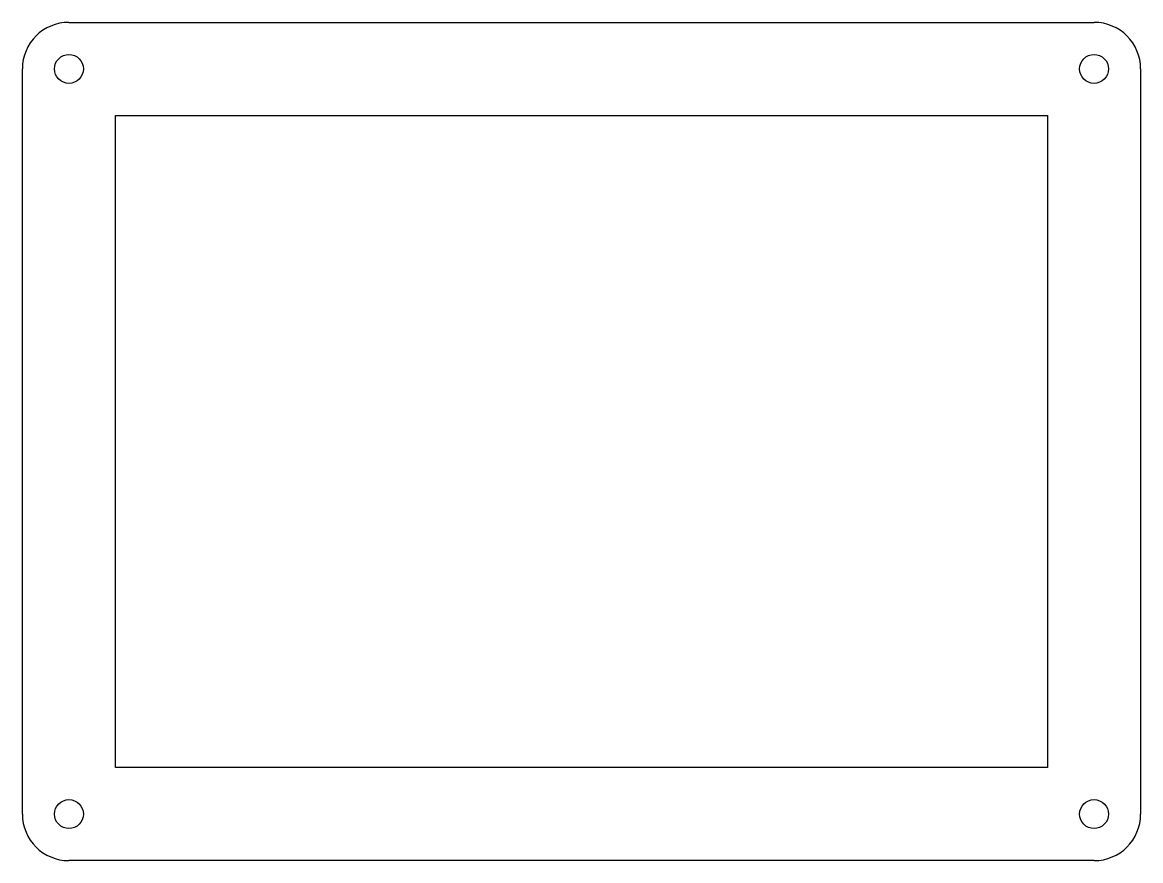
# Model space of a CAD drawing. Extents: x -60 to 60, y -45 to 45.
import ezdxf

# ---------------------------------------------------------------- set-up
doc = ezdxf.new("R2010")
doc.units = 0
doc.layers.get('0').update_dxf_attribs({"linetype": 'continuous'})

# ---------------------------------------------------------------- blocks, each defined once
blk = doc.blocks.new('POCKET')
at = {"color": 0}
for p, q in [((-55, 45), (55, 45)), ((-60, -40), (-60, 40)), ((60, 40), (60, -40)), ((-50, 35), (50, 35)), ((-50, -35), (-50, 35)), ((50, 35), (50, -35)), ((50, -35), (-50, -35)), ((55, -45), (-55, -45))]:
    blk.add_line(p, q, dxfattribs=at)
for centre in [(-55, 40), (55, 40), (-55, -40), (55, -40)]:
    blk.add_circle(centre, 1.55, dxfattribs=at)
for centre, start, end in [((-55, 40), 90, -180), ((55, 40), 0, 90), ((-55, -40), -180, -90), ((55, -40), -90, 0)]:
    blk.add_arc(centre, 5, start, end, dxfattribs=at)

msp = doc.modelspace()

# ---------------------------------------------------------------- block references
at = {"color": 0}
msp.add_blockref('POCKET', (0, 0), dxfattribs=at)

doc.saveas('drawing.dxf')
